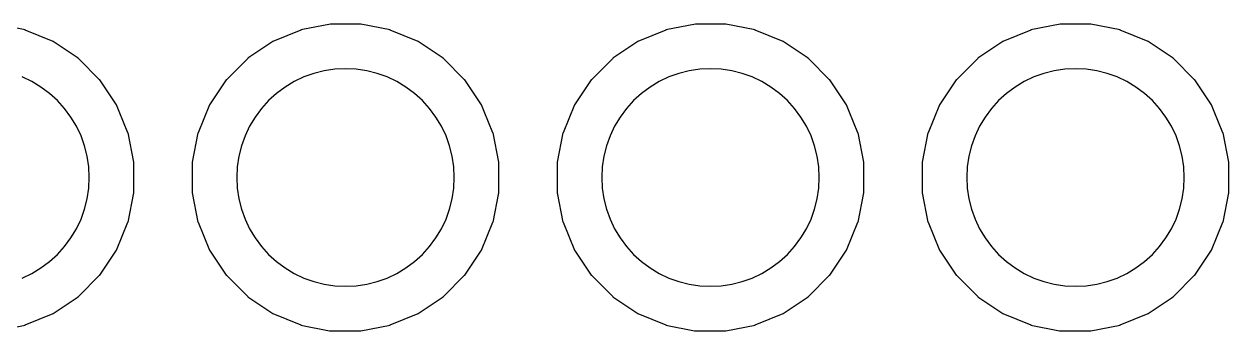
# Model space of a CAD drawing. Header units: metres. Extents: x 92.3 to 181.5, y -134.8 to -50.6.
# Drawn here: x 155.3 to 163.69, y -69.71 to -67.57 of the extents above; entities that cross this region are included whole.
import ezdxf

# ---------------------------------------------------------------- set-up
doc = ezdxf.new("R2010")
doc.units = ezdxf.units.M

msp = doc.modelspace()

# ---------------------------------------------------------------- linework, layer by layer
for points in [[(155.1057, -69.7074), (155.3109, -69.6666), (155.311, -69.6665), (155.3111, -69.6665), (155.3113, -69.6665), (155.3114, -69.6665), (155.3114, -69.6665), (155.3115, -69.6664), (155.3116, -69.6664), (155.3117, -69.6663), (155.3118, -69.6663), (155.5052, -69.5862), (155.5053, -69.5861), (155.5054, -69.5861), (155.5055, -69.586), (155.5056, -69.586), (155.5056, -69.586), (155.5057, -69.5859), (155.5059, -69.5859), (155.506, -69.5858), (155.5061, -69.5857), (155.6801, -69.4695), (155.6802, -69.4694), (155.6803, -69.4693), (155.6804, -69.4692), (155.6805, -69.4692), (155.6805, -69.4692), (155.6806, -69.4691), (155.6807, -69.469), (155.6808, -69.4689), (155.6808, -69.4688), (155.8288, -69.3208), (155.8289, -69.3208), (155.829, -69.3207), (155.8291, -69.3206), (155.8292, -69.3205), (155.8292, -69.3205), (155.8292, -69.3204), (155.8293, -69.3203), (155.8294, -69.3202), (155.8295, -69.3201), (155.9457, -69.1461), (155.9458, -69.146), (155.9459, -69.1459), (155.9459, -69.1457), (155.946, -69.1456), (155.946, -69.1456), (155.946, -69.1455), (155.9461, -69.1454), (155.9461, -69.1453), (155.9462, -69.1452), (156.0263, -68.9518), (156.0263, -68.9517), (156.0264, -68.9516), (156.0264, -68.9515), (156.0265, -68.9514), (156.0265, -68.9514), (156.0265, -68.9513), (156.0265, -68.9511), (156.0265, -68.951), (156.0266, -68.9509), (156.0674, -68.7456), (156.0674, -68.7455), (156.0674, -68.7454), (156.0675, -68.7453), (156.0675, -68.7451), (156.0675, -68.7451), (156.0675, -68.745), (156.0675, -68.7449), (156.0675, -68.7448), (156.0675, -68.7446), (156.0675, -68.5354), (156.0675, -68.5352), (156.0675, -68.5351), (156.0675, -68.535), (156.0675, -68.5349), (156.0675, -68.5349), (156.0675, -68.5347), (156.0674, -68.5346), (156.0674, -68.5345), (156.0674, -68.5344), (156.0674, -68.5344), (156.0266, -68.3291), (156.0265, -68.329), (156.0265, -68.3289), (156.0265, -68.3287), (156.0265, -68.3286), (156.0265, -68.3286), (156.0264, -68.3285), (156.0264, -68.3284), (156.0263, -68.3283), (156.0263, -68.3282), (155.9652, -68.1806), (155.9462, -68.1348), (155.9461, -68.1347), (155.9461, -68.1346), (155.946, -68.1345), (155.946, -68.1344), (155.946, -68.1344), (155.9459, -68.1343), (155.9459, -68.1341), (155.9458, -68.134), (155.9457, -68.1339), (155.8295, -67.9599), (155.8294, -67.9598), (155.8293, -67.9597), (155.8292, -67.9596), (155.8292, -67.9595), (155.8292, -67.9595), (155.8291, -67.9594), (155.829, -67.9593), (155.8289, -67.9592), (155.8288, -67.9592), (155.6808, -67.8112), (155.6808, -67.8111), (155.6807, -67.811), (155.6806, -67.8109), (155.6805, -67.8108), (155.6805, -67.8108), (155.6804, -67.8108), (155.6803, -67.8107), (155.6802, -67.8106), (155.6801, -67.8105), (155.5061, -67.6943), (155.506, -67.6942), (155.5059, -67.6941), (155.5057, -67.6941), (155.5056, -67.694), (155.5056, -67.694), (155.5055, -67.694), (155.5054, -67.6939), (155.5053, -67.6939), (155.5052, -67.6938), (155.3118, -67.6137), (155.3117, -67.6137), (155.3117, -67.6136), (155.3116, -67.6136), (155.3115, -67.6136), (155.3115, -67.6136), (155.3114, -67.6136), (155.3113, -67.6135), (155.3112, -67.6135), (155.3111, -67.6135), (155.3111, -67.6135), (155.3111, -67.6135), (155.311, -67.6135), (155.3109, -67.6134), (155.3109, -67.6134), (155.1056, -67.5726)], [(156.4726, -68.5345), (156.4726, -68.5345), (156.4726, -68.5346), (156.4725, -68.5347), (156.4725, -68.5349), (156.4725, -68.5349), (156.4725, -68.535), (156.4725, -68.5351), (156.4725, -68.5352), (156.4725, -68.5353), (156.4725, -68.7447), (156.4725, -68.7448), (156.4725, -68.7449), (156.4725, -68.745), (156.4725, -68.7451), (156.4725, -68.7451), (156.4725, -68.7453), (156.4726, -68.7454), (156.4726, -68.7455), (156.4726, -68.7456), (156.5134, -68.9509), (156.5134, -68.9509), (156.5135, -68.951), (156.5135, -68.9511), (156.5135, -68.9511), (156.5135, -68.9511), (156.5135, -68.9512), (156.5135, -68.9513), (156.5136, -68.9514), (156.5136, -68.9515), (156.5136, -68.9515), (156.5136, -68.9516), (156.5136, -68.9517), (156.5137, -68.9517), (156.5137, -68.9518), (156.5938, -69.1452), (156.5939, -69.1453), (156.5939, -69.1454), (156.594, -69.1455), (156.594, -69.1456), (156.594, -69.1456), (156.5941, -69.1457), (156.5941, -69.1459), (156.5942, -69.146), (156.5943, -69.1461), (156.7105, -69.3201), (156.7106, -69.3202), (156.7107, -69.3203), (156.7108, -69.3204), (156.7108, -69.3205), (156.7108, -69.3205), (156.7109, -69.3206), (156.711, -69.3207), (156.7111, -69.3208), (156.7112, -69.3208), (156.8592, -69.4688), (156.8592, -69.4689), (156.8593, -69.469), (156.8594, -69.4691), (156.8595, -69.4692), (156.8595, -69.4692), (156.8596, -69.4692), (156.8597, -69.4693), (156.8598, -69.4694), (156.8599, -69.4695), (157.0339, -69.5857), (157.034, -69.5858), (157.0341, -69.5859), (157.0343, -69.5859), (157.0344, -69.586), (157.0344, -69.586), (157.0345, -69.586), (157.0346, -69.5861), (157.0347, -69.5861), (157.0348, -69.5862), (157.1315, -69.6262), (157.2282, -69.6663), (157.2283, -69.6663), (157.2284, -69.6664), (157.2285, -69.6664), (157.2286, -69.6665), (157.2286, -69.6665), (157.2287, -69.6665), (157.2289, -69.6665), (157.229, -69.6665), (157.2291, -69.6666), (157.4294, -69.7064), (157.4344, -69.7074), (157.4344, -69.7074), (157.4346, -69.7074), (157.4347, -69.7075), (157.4347, -69.7075), (157.4349, -69.7075), (157.435, -69.7075), (157.4352, -69.7075), (157.4352, -69.7075), (157.4354, -69.7075), (157.6446, -69.7075), (157.6448, -69.7075), (157.6449, -69.7075), (157.645, -69.7075), (157.6451, -69.7075), (157.6451, -69.7075), (157.6453, -69.7075), (157.6454, -69.7074), (157.6455, -69.7074), (157.6456, -69.7074), (157.6456, -69.7074), (157.6457, -69.7074), (157.8509, -69.6666), (157.851, -69.6665), (157.8511, -69.6665), (157.8513, -69.6665), (157.8514, -69.6665), (157.8514, -69.6665), (157.8515, -69.6664), (157.8516, -69.6664), (157.8517, -69.6663), (157.8518, -69.6663), (158.0452, -69.5862), (158.0453, -69.5861), (158.0454, -69.5861), (158.0455, -69.586), (158.0456, -69.586), (158.0456, -69.586), (158.0457, -69.5859), (158.0459, -69.5859), (158.046, -69.5858), (158.0461, -69.5857), (158.2201, -69.4695), (158.2202, -69.4694), (158.2203, -69.4693), (158.2204, -69.4692), (158.2205, -69.4692), (158.2205, -69.4692), (158.2206, -69.4691), (158.2207, -69.469), (158.2208, -69.4689), (158.2208, -69.4688), (158.3688, -69.3208), (158.3689, -69.3208), (158.369, -69.3207), (158.3691, -69.3206), (158.3692, -69.3205), (158.3692, -69.3205), (158.3692, -69.3204), (158.3693, -69.3203), (158.3694, -69.3202), (158.3695, -69.3201), (158.4857, -69.1461), (158.4858, -69.146), (158.4859, -69.1459), (158.4859, -69.1457), (158.486, -69.1456), (158.486, -69.1456), (158.486, -69.1455), (158.4861, -69.1454), (158.4861, -69.1453), (158.4862, -69.1452), (158.5663, -68.9518), (158.5663, -68.9517), (158.5664, -68.9516), (158.5664, -68.9515), (158.5665, -68.9514), (158.5665, -68.9514), (158.5665, -68.9513), (158.5665, -68.9511), (158.5665, -68.951), (158.5666, -68.9509), (158.6074, -68.7456), (158.6074, -68.7455), (158.6074, -68.7454), (158.6075, -68.7453), (158.6075, -68.7451), (158.6075, -68.7451), (158.6075, -68.745), (158.6075, -68.7449), (158.6075, -68.7448), (158.6075, -68.7446), (158.6075, -68.5354), (158.6075, -68.5352), (158.6075, -68.5351), (158.6075, -68.535), (158.6075, -68.5349), (158.6075, -68.5349), (158.6075, -68.5347), (158.6074, -68.5346), (158.6074, -68.5345), (158.6074, -68.5344), (158.6074, -68.5344), (158.5666, -68.3291), (158.5665, -68.329), (158.5665, -68.3289), (158.5665, -68.3287), (158.5665, -68.3286), (158.5665, -68.3286), (158.5664, -68.3285), (158.5664, -68.3284), (158.5663, -68.3283), (158.5663, -68.3282), (158.5052, -68.1806), (158.4862, -68.1348), (158.4861, -68.1347), (158.4861, -68.1346), (158.486, -68.1345), (158.486, -68.1344), (158.486, -68.1344), (158.4859, -68.1343), (158.4859, -68.1341), (158.4858, -68.134), (158.4857, -68.1339), (158.3695, -67.9599), (158.3694, -67.9598), (158.3693, -67.9597), (158.3692, -67.9596), (158.3692, -67.9595), (158.3692, -67.9595), (158.3691, -67.9594), (158.369, -67.9593), (158.3689, -67.9592), (158.3688, -67.9592), (158.2208, -67.8112), (158.2208, -67.8111), (158.2207, -67.811), (158.2206, -67.8109), (158.2205, -67.8108), (158.2205, -67.8108), (158.2204, -67.8108), (158.2203, -67.8107), (158.2202, -67.8106), (158.2201, -67.8105), (158.0461, -67.6943), (158.046, -67.6942), (158.0459, -67.6941), (158.0457, -67.6941), (158.0456, -67.694), (158.0456, -67.694), (158.0455, -67.694), (158.0454, -67.6939), (158.0453, -67.6939), (158.0452, -67.6938), (157.8518, -67.6137), (157.8517, -67.6137), (157.8517, -67.6136), (157.8516, -67.6136), (157.8515, -67.6136), (157.8515, -67.6136), (157.8514, -67.6136), (157.8513, -67.6135), (157.8512, -67.6135), (157.8511, -67.6135), (157.8511, -67.6135), (157.8511, -67.6135), (157.851, -67.6135), (157.8509, -67.6134), (157.8509, -67.6134), (157.6456, -67.5726), (157.6455, -67.5726), (157.6454, -67.5726), (157.6453, -67.5725), (157.6451, -67.5725), (157.6451, -67.5725), (157.645, -67.5725), (157.6449, -67.5725), (157.6448, -67.5725), (157.6447, -67.5725), (157.4353, -67.5725), (157.4352, -67.5725), (157.4351, -67.5725), (157.435, -67.5725), (157.4349, -67.5725), (157.4349, -67.5725), (157.4347, -67.5725), (157.4346, -67.5726), (157.4345, -67.5726), (157.4344, -67.5726), (157.2291, -67.6134), (157.2291, -67.6134), (157.229, -67.6135), (157.2289, -67.6135), (157.2289, -67.6135), (157.2289, -67.6135), (157.2288, -67.6135), (157.2287, -67.6135), (157.2286, -67.6136), (157.2285, -67.6136), (157.2285, -67.6136), (157.2284, -67.6136), (157.2283, -67.6136), (157.2283, -67.6137), (157.2282, -67.6137), (157.0348, -67.6938), (157.0347, -67.6939), (157.0346, -67.6939), (157.0345, -67.694), (157.0344, -67.694), (157.0344, -67.694), (157.0343, -67.6941), (157.0341, -67.6941), (157.034, -67.6942), (157.0339, -67.6943), (156.8599, -67.8105), (156.8598, -67.8106), (156.8597, -67.8107), (156.8596, -67.8108), (156.8595, -67.8108), (156.8595, -67.8108), (156.8594, -67.8109), (156.8593, -67.811), (156.8592, -67.8111), (156.8592, -67.8112), (156.7112, -67.9592), (156.7111, -67.9592), (156.711, -67.9593), (156.7109, -67.9594), (156.7108, -67.9595), (156.7108, -67.9595), (156.7108, -67.9596), (156.7107, -67.9597), (156.7106, -67.9598), (156.7105, -67.9599), (156.5943, -68.1339), (156.5942, -68.134), (156.5941, -68.1341), (156.5941, -68.1343), (156.594, -68.1344), (156.594, -68.1344), (156.594, -68.1345), (156.5939, -68.1346), (156.5939, -68.1347), (156.5938, -68.1348), (156.5137, -68.3282), (156.5137, -68.3283), (156.5136, -68.3283), (156.5136, -68.3284), (156.5136, -68.3285), (156.5136, -68.3285), (156.5136, -68.3286), (156.5135, -68.3287), (156.5135, -68.3288), (156.5135, -68.3289), (156.5135, -68.3289), (156.5135, -68.3289), (156.5135, -68.329), (156.5134, -68.3291), (156.5134, -68.3291), (156.4726, -68.5344), (156.4726, -68.5345)], [(159.0126, -68.5345), (159.0126, -68.5345), (159.0126, -68.5346), (159.0125, -68.5347), (159.0125, -68.5349), (159.0125, -68.5349), (159.0125, -68.535), (159.0125, -68.5351), (159.0125, -68.5352), (159.0125, -68.5353), (159.0125, -68.7447), (159.0125, -68.7448), (159.0125, -68.7449), (159.0125, -68.745), (159.0125, -68.7451), (159.0125, -68.7451), (159.0125, -68.7453), (159.0126, -68.7454), (159.0126, -68.7455), (159.0126, -68.7456), (159.0534, -68.9509), (159.0534, -68.9509), (159.0535, -68.951), (159.0535, -68.9511), (159.0535, -68.9511), (159.0535, -68.9511), (159.0535, -68.9512), (159.0535, -68.9513), (159.0536, -68.9514), (159.0536, -68.9515), (159.0536, -68.9515), (159.0536, -68.9516), (159.0536, -68.9517), (159.0537, -68.9517), (159.0537, -68.9518), (159.1338, -69.1452), (159.1339, -69.1453), (159.1339, -69.1454), (159.134, -69.1455), (159.134, -69.1456), (159.134, -69.1456), (159.1341, -69.1457), (159.1341, -69.1459), (159.1342, -69.146), (159.1343, -69.1461), (159.2505, -69.3201), (159.2506, -69.3202), (159.2507, -69.3203), (159.2508, -69.3204), (159.2508, -69.3205), (159.2508, -69.3205), (159.2509, -69.3206), (159.251, -69.3207), (159.2511, -69.3208), (159.2512, -69.3208), (159.3992, -69.4688), (159.3992, -69.4689), (159.3993, -69.469), (159.3994, -69.4691), (159.3995, -69.4692), (159.3995, -69.4692), (159.3996, -69.4692), (159.3997, -69.4693), (159.3998, -69.4694), (159.3999, -69.4695), (159.5739, -69.5857), (159.574, -69.5858), (159.5741, -69.5859), (159.5743, -69.5859), (159.5744, -69.586), (159.5744, -69.586), (159.5745, -69.586), (159.5746, -69.5861), (159.5747, -69.5861), (159.5748, -69.5862), (159.6715, -69.6262), (159.7682, -69.6663), (159.7683, -69.6663), (159.7684, -69.6664), (159.7685, -69.6664), (159.7686, -69.6665), (159.7686, -69.6665), (159.7687, -69.6665), (159.7689, -69.6665), (159.769, -69.6665), (159.7691, -69.6666), (159.9694, -69.7064), (159.9744, -69.7074), (159.9744, -69.7074), (159.9746, -69.7074), (159.9747, -69.7075), (159.9747, -69.7075), (159.9749, -69.7075), (159.975, -69.7075), (159.9752, -69.7075), (159.9752, -69.7075), (159.9754, -69.7075), (160.1846, -69.7075), (160.1848, -69.7075), (160.1849, -69.7075), (160.185, -69.7075), (160.1851, -69.7075), (160.1851, -69.7075), (160.1853, -69.7075), (160.1854, -69.7074), (160.1855, -69.7074), (160.1856, -69.7074), (160.1856, -69.7074), (160.1857, -69.7074), (160.3909, -69.6666), (160.391, -69.6665), (160.3911, -69.6665), (160.3913, -69.6665), (160.3914, -69.6665), (160.3914, -69.6665), (160.3915, -69.6664), (160.3916, -69.6664), (160.3917, -69.6663), (160.3918, -69.6663), (160.5852, -69.5862), (160.5853, -69.5861), (160.5854, -69.5861), (160.5855, -69.586), (160.5856, -69.586), (160.5856, -69.586), (160.5857, -69.5859), (160.5859, -69.5859), (160.586, -69.5858), (160.5861, -69.5857), (160.7601, -69.4695), (160.7602, -69.4694), (160.7603, -69.4693), (160.7604, -69.4692), (160.7605, -69.4692), (160.7605, -69.4692), (160.7606, -69.4691), (160.7607, -69.469), (160.7608, -69.4689), (160.7608, -69.4688), (160.9088, -69.3208), (160.9089, -69.3208), (160.909, -69.3207), (160.9091, -69.3206), (160.9092, -69.3205), (160.9092, -69.3205), (160.9092, -69.3204), (160.9093, -69.3203), (160.9094, -69.3202), (160.9095, -69.3201), (161.0257, -69.1461), (161.0258, -69.146), (161.0259, -69.1459), (161.0259, -69.1457), (161.026, -69.1456), (161.026, -69.1456), (161.026, -69.1455), (161.0261, -69.1454), (161.0261, -69.1453), (161.0262, -69.1452), (161.1063, -68.9518), (161.1063, -68.9517), (161.1064, -68.9516), (161.1064, -68.9515), (161.1065, -68.9514), (161.1065, -68.9514), (161.1065, -68.9513), (161.1065, -68.9511), (161.1065, -68.951), (161.1066, -68.9509), (161.1474, -68.7456), (161.1474, -68.7455), (161.1474, -68.7454), (161.1475, -68.7453), (161.1475, -68.7451), (161.1475, -68.7451), (161.1475, -68.745), (161.1475, -68.7449), (161.1475, -68.7448), (161.1475, -68.7446), (161.1475, -68.5354), (161.1475, -68.5352), (161.1475, -68.5351), (161.1475, -68.535), (161.1475, -68.5349), (161.1475, -68.5349), (161.1475, -68.5347), (161.1474, -68.5346), (161.1474, -68.5345), (161.1474, -68.5344), (161.1474, -68.5344), (161.1066, -68.3291), (161.1065, -68.329), (161.1065, -68.3289), (161.1065, -68.3287), (161.1065, -68.3286), (161.1065, -68.3286), (161.1064, -68.3285), (161.1064, -68.3284), (161.1063, -68.3283), (161.1063, -68.3282), (161.0452, -68.1806), (161.0262, -68.1348), (161.0261, -68.1347), (161.0261, -68.1346), (161.026, -68.1345), (161.026, -68.1344), (161.026, -68.1344), (161.0259, -68.1343), (161.0259, -68.1341), (161.0258, -68.134), (161.0257, -68.1339), (160.9095, -67.9599), (160.9094, -67.9598), (160.9093, -67.9597), (160.9092, -67.9596), (160.9092, -67.9595), (160.9092, -67.9595), (160.9091, -67.9594), (160.909, -67.9593), (160.9089, -67.9592), (160.9088, -67.9592), (160.7608, -67.8112), (160.7608, -67.8111), (160.7607, -67.811), (160.7606, -67.8109), (160.7605, -67.8108), (160.7605, -67.8108), (160.7604, -67.8108), (160.7603, -67.8107), (160.7602, -67.8106), (160.7601, -67.8105), (160.5861, -67.6943), (160.586, -67.6942), (160.5859, -67.6941), (160.5857, -67.6941), (160.5856, -67.694), (160.5856, -67.694), (160.5855, -67.694), (160.5854, -67.6939), (160.5853, -67.6939), (160.5852, -67.6938), (160.3918, -67.6137), (160.3917, -67.6137), (160.3917, -67.6136), (160.3916, -67.6136), (160.3915, -67.6136), (160.3915, -67.6136), (160.3914, -67.6136), (160.3913, -67.6135), (160.3912, -67.6135), (160.3911, -67.6135), (160.3911, -67.6135), (160.3911, -67.6135), (160.391, -67.6135), (160.3909, -67.6134), (160.3909, -67.6134), (160.1856, -67.5726), (160.1855, -67.5726), (160.1854, -67.5726), (160.1853, -67.5725), (160.1851, -67.5725), (160.1851, -67.5725), (160.185, -67.5725), (160.1849, -67.5725), (160.1848, -67.5725), (160.1847, -67.5725), (159.9753, -67.5725), (159.9752, -67.5725), (159.9751, -67.5725), (159.975, -67.5725), (159.9749, -67.5725), (159.9749, -67.5725), (159.9747, -67.5725), (159.9746, -67.5726), (159.9745, -67.5726), (159.9744, -67.5726), (159.7691, -67.6134), (159.7691, -67.6134), (159.769, -67.6135), (159.7689, -67.6135), (159.7689, -67.6135), (159.7689, -67.6135), (159.7688, -67.6135), (159.7687, -67.6135), (159.7686, -67.6136), (159.7685, -67.6136), (159.7685, -67.6136), (159.7684, -67.6136), (159.7683, -67.6136), (159.7683, -67.6137), (159.7682, -67.6137), (159.5748, -67.6938), (159.5747, -67.6939), (159.5746, -67.6939), (159.5745, -67.694), (159.5744, -67.694), (159.5744, -67.694), (159.5743, -67.6941), (159.5741, -67.6941), (159.574, -67.6942), (159.5739, -67.6943), (159.3999, -67.8105), (159.3998, -67.8106), (159.3997, -67.8107), (159.3996, -67.8108), (159.3995, -67.8108), (159.3995, -67.8108), (159.3994, -67.8109), (159.3993, -67.811), (159.3992, -67.8111), (159.3992, -67.8112), (159.2512, -67.9592), (159.2511, -67.9592), (159.251, -67.9593), (159.2509, -67.9594), (159.2508, -67.9595), (159.2508, -67.9595), (159.2508, -67.9596), (159.2507, -67.9597), (159.2506, -67.9598), (159.2505, -67.9599), (159.1343, -68.1339), (159.1342, -68.134), (159.1341, -68.1341), (159.1341, -68.1343), (159.134, -68.1344), (159.134, -68.1344), (159.134, -68.1345), (159.1339, -68.1346), (159.1339, -68.1347), (159.1338, -68.1348), (159.0537, -68.3282), (159.0537, -68.3283), (159.0536, -68.3283), (159.0536, -68.3284), (159.0536, -68.3285), (159.0536, -68.3285), (159.0536, -68.3286), (159.0535, -68.3287), (159.0535, -68.3288), (159.0535, -68.3289), (159.0535, -68.3289), (159.0535, -68.3289), (159.0535, -68.329), (159.0534, -68.3291), (159.0534, -68.3291), (159.0126, -68.5344), (159.0126, -68.5345)], [(161.5526, -68.5345), (161.5526, -68.5345), (161.5526, -68.5346), (161.5525, -68.5347), (161.5525, -68.5349), (161.5525, -68.5349), (161.5525, -68.535), (161.5525, -68.5351), (161.5525, -68.5352), (161.5525, -68.5353), (161.5525, -68.7447), (161.5525, -68.7448), (161.5525, -68.7449), (161.5525, -68.745), (161.5525, -68.7451), (161.5525, -68.7451), (161.5525, -68.7453), (161.5526, -68.7454), (161.5526, -68.7455), (161.5526, -68.7456), (161.5934, -68.9509), (161.5934, -68.9509), (161.5935, -68.951), (161.5935, -68.9511), (161.5935, -68.9511), (161.5935, -68.9511), (161.5935, -68.9512), (161.5935, -68.9513), (161.5936, -68.9514), (161.5936, -68.9515), (161.5936, -68.9515), (161.5936, -68.9516), (161.5936, -68.9517), (161.5937, -68.9517), (161.5937, -68.9518), (161.6738, -69.1452), (161.6739, -69.1453), (161.6739, -69.1454), (161.674, -69.1455), (161.674, -69.1456), (161.674, -69.1456), (161.6741, -69.1457), (161.6741, -69.1459), (161.6742, -69.146), (161.6743, -69.1461), (161.7905, -69.3201), (161.7906, -69.3202), (161.7907, -69.3203), (161.7908, -69.3204), (161.7908, -69.3205), (161.7908, -69.3205), (161.7909, -69.3206), (161.791, -69.3207), (161.7911, -69.3208), (161.7912, -69.3208), (161.9392, -69.4688), (161.9392, -69.4689), (161.9393, -69.469), (161.9394, -69.4691), (161.9395, -69.4692), (161.9395, -69.4692), (161.9396, -69.4692), (161.9397, -69.4693), (161.9398, -69.4694), (161.9399, -69.4695), (162.1139, -69.5857), (162.114, -69.5858), (162.1141, -69.5859), (162.1143, -69.5859), (162.1144, -69.586), (162.1144, -69.586), (162.1145, -69.586), (162.1146, -69.5861), (162.1147, -69.5861), (162.1148, -69.5862), (162.2115, -69.6262), (162.3082, -69.6663), (162.3083, -69.6663), (162.3084, -69.6664), (162.3085, -69.6664), (162.3086, -69.6665), (162.3086, -69.6665), (162.3087, -69.6665), (162.3089, -69.6665), (162.309, -69.6665), (162.3091, -69.6666), (162.5094, -69.7064), (162.5144, -69.7074), (162.5144, -69.7074), (162.5146, -69.7074), (162.5147, -69.7075), (162.5147, -69.7075), (162.5149, -69.7075), (162.515, -69.7075), (162.5152, -69.7075), (162.5152, -69.7075), (162.5154, -69.7075), (162.7246, -69.7075), (162.7248, -69.7075), (162.7249, -69.7075), (162.725, -69.7075), (162.7251, -69.7075), (162.7251, -69.7075), (162.7253, -69.7075), (162.7254, -69.7074), (162.7255, -69.7074), (162.7256, -69.7074), (162.7256, -69.7074), (162.7257, -69.7074), (162.9309, -69.6666), (162.931, -69.6665), (162.9311, -69.6665), (162.9313, -69.6665), (162.9314, -69.6665), (162.9314, -69.6665), (162.9315, -69.6664), (162.9316, -69.6664), (162.9317, -69.6663), (162.9318, -69.6663), (163.1252, -69.5862), (163.1253, -69.5861), (163.1254, -69.5861), (163.1255, -69.586), (163.1256, -69.586), (163.1256, -69.586), (163.1257, -69.5859), (163.1259, -69.5859), (163.126, -69.5858), (163.1261, -69.5857), (163.3001, -69.4695), (163.3002, -69.4694), (163.3003, -69.4693), (163.3004, -69.4692), (163.3005, -69.4692), (163.3005, -69.4692), (163.3006, -69.4691), (163.3007, -69.469), (163.3008, -69.4689), (163.3008, -69.4688), (163.4488, -69.3208), (163.4489, -69.3208), (163.449, -69.3207), (163.4491, -69.3206), (163.4492, -69.3205), (163.4492, -69.3205), (163.4492, -69.3204), (163.4493, -69.3203), (163.4494, -69.3202), (163.4495, -69.3201), (163.5657, -69.1461), (163.5658, -69.146), (163.5659, -69.1459), (163.5659, -69.1457), (163.566, -69.1456), (163.566, -69.1456), (163.566, -69.1455), (163.5661, -69.1454), (163.5661, -69.1453), (163.5662, -69.1452), (163.6463, -68.9518), (163.6463, -68.9517), (163.6464, -68.9516), (163.6464, -68.9515), (163.6465, -68.9514), (163.6465, -68.9514), (163.6465, -68.9513), (163.6465, -68.9511), (163.6465, -68.951), (163.6466, -68.9509), (163.6874, -68.7456), (163.6874, -68.7455), (163.6874, -68.7454), (163.6875, -68.7453), (163.6875, -68.7451), (163.6875, -68.7451), (163.6875, -68.745), (163.6875, -68.7449), (163.6875, -68.7448), (163.6875, -68.7446), (163.6875, -68.5354), (163.6875, -68.5352), (163.6875, -68.5351), (163.6875, -68.535), (163.6875, -68.5349), (163.6875, -68.5349), (163.6875, -68.5347), (163.6874, -68.5346), (163.6874, -68.5345), (163.6874, -68.5344), (163.6874, -68.5344), (163.6466, -68.3291), (163.6465, -68.329), (163.6465, -68.3289), (163.6465, -68.3287), (163.6465, -68.3286), (163.6465, -68.3286), (163.6464, -68.3285), (163.6464, -68.3284), (163.6463, -68.3283), (163.6463, -68.3282), (163.5852, -68.1806), (163.5662, -68.1348), (163.5661, -68.1347), (163.5661, -68.1346), (163.566, -68.1345), (163.566, -68.1344), (163.566, -68.1344), (163.5659, -68.1343), (163.5659, -68.1341), (163.5658, -68.134), (163.5657, -68.1339), (163.4495, -67.9599), (163.4494, -67.9598), (163.4493, -67.9597), (163.4492, -67.9596), (163.4492, -67.9595), (163.4492, -67.9595), (163.4491, -67.9594), (163.449, -67.9593), (163.4489, -67.9592), (163.4488, -67.9592), (163.3008, -67.8112), (163.3008, -67.8111), (163.3007, -67.811), (163.3006, -67.8109), (163.3005, -67.8108), (163.3005, -67.8108), (163.3004, -67.8108), (163.3003, -67.8107), (163.3002, -67.8106), (163.3001, -67.8105), (163.1261, -67.6943), (163.126, -67.6942), (163.1259, -67.6941), (163.1257, -67.6941), (163.1256, -67.694), (163.1256, -67.694), (163.1255, -67.694), (163.1254, -67.6939), (163.1253, -67.6939), (163.1252, -67.6938), (162.9318, -67.6137), (162.9317, -67.6137), (162.9317, -67.6136), (162.9316, -67.6136), (162.9315, -67.6136), (162.9315, -67.6136), (162.9314, -67.6136), (162.9313, -67.6135), (162.9312, -67.6135), (162.9311, -67.6135), (162.9311, -67.6135), (162.9311, -67.6135), (162.931, -67.6135), (162.9309, -67.6134), (162.9309, -67.6134), (162.7256, -67.5726), (162.7255, -67.5726), (162.7254, -67.5726), (162.7253, -67.5725), (162.7251, -67.5725), (162.7251, -67.5725), (162.725, -67.5725), (162.7249, -67.5725), (162.7248, -67.5725), (162.7247, -67.5725), (162.5153, -67.5725), (162.5152, -67.5725), (162.5151, -67.5725), (162.515, -67.5725), (162.5149, -67.5725), (162.5149, -67.5725), (162.5147, -67.5725), (162.5146, -67.5726), (162.5145, -67.5726), (162.5144, -67.5726), (162.3091, -67.6134), (162.3091, -67.6134), (162.309, -67.6135), (162.3089, -67.6135), (162.3089, -67.6135), (162.3089, -67.6135), (162.3088, -67.6135), (162.3087, -67.6135), (162.3086, -67.6136), (162.3085, -67.6136), (162.3085, -67.6136), (162.3084, -67.6136), (162.3083, -67.6136), (162.3083, -67.6137), (162.3082, -67.6137), (162.1148, -67.6938), (162.1147, -67.6939), (162.1146, -67.6939), (162.1145, -67.694), (162.1144, -67.694), (162.1144, -67.694), (162.1143, -67.6941), (162.1141, -67.6941), (162.114, -67.6942), (162.1139, -67.6943), (161.9399, -67.8105), (161.9398, -67.8106), (161.9397, -67.8107), (161.9396, -67.8108), (161.9395, -67.8108), (161.9395, -67.8108), (161.9394, -67.8109), (161.9393, -67.811), (161.9392, -67.8111), (161.9392, -67.8112), (161.7912, -67.9592), (161.7911, -67.9592), (161.791, -67.9593), (161.7909, -67.9594), (161.7908, -67.9595), (161.7908, -67.9595), (161.7908, -67.9596), (161.7907, -67.9597), (161.7906, -67.9598), (161.7905, -67.9599), (161.6743, -68.1339), (161.6742, -68.134), (161.6741, -68.1341), (161.6741, -68.1343), (161.674, -68.1344), (161.674, -68.1344), (161.674, -68.1345), (161.6739, -68.1346), (161.6739, -68.1347), (161.6738, -68.1348), (161.5937, -68.3282), (161.5937, -68.3283), (161.5936, -68.3283), (161.5936, -68.3284), (161.5936, -68.3285), (161.5936, -68.3285), (161.5936, -68.3286), (161.5935, -68.3287), (161.5935, -68.3288), (161.5935, -68.3289), (161.5935, -68.3289), (161.5935, -68.3289), (161.5935, -68.329), (161.5934, -68.3291), (161.5934, -68.3291), (161.5526, -68.5344), (161.5526, -68.5345)], [(157.2503, -69.3394), (157.3203, -69.3644), (157.3923, -69.3824), (157.4658, -69.3933), (157.54, -69.397), (157.6142, -69.3933), (157.6877, -69.3824), (157.7597, -69.3644), (157.8297, -69.3394), (157.8968, -69.3076), (157.9606, -69.2694), (158.0202, -69.2252), (158.0753, -69.1753), (158.1252, -69.1202), (158.1694, -69.0606), (158.2076, -68.9968), (158.2394, -68.9297), (158.2644, -68.8597), (158.2824, -68.7877), (158.2933, -68.7142), (158.297, -68.64), (158.2933, -68.5658), (158.2824, -68.4923), (158.2644, -68.4203), (158.2394, -68.3503), (158.2076, -68.2832), (158.1694, -68.2194), (158.1252, -68.1598), (158.0753, -68.1047), (158.0202, -68.0548), (157.9606, -68.0106), (157.8968, -67.9724), (157.8297, -67.9406), (157.7597, -67.9156), (157.6877, -67.8976), (157.6142, -67.8867), (157.54, -67.883), (157.4658, -67.8867), (157.3923, -67.8976), (157.3203, -67.9156), (157.2503, -67.9406), (157.1832, -67.9724), (157.1194, -68.0106), (157.0598, -68.0548), (157.0047, -68.1047), (156.9548, -68.1598), (156.9106, -68.2194), (156.8724, -68.2832), (156.8406, -68.3503), (156.8156, -68.4203), (156.7976, -68.4923), (156.7867, -68.5658), (156.783, -68.64), (156.7867, -68.7142), (156.7976, -68.7877), (156.8156, -68.8597), (156.8406, -68.9297), (156.8724, -68.9968), (156.9106, -69.0606), (156.9548, -69.1202), (157.0047, -69.1753), (157.0598, -69.2252), (157.1194, -69.2694), (157.1832, -69.3076), (157.2503, -69.3394)], [(159.7903, -69.3394), (159.8603, -69.3644), (159.9323, -69.3824), (160.0058, -69.3933), (160.08, -69.397), (160.1542, -69.3933), (160.2277, -69.3824), (160.2997, -69.3644), (160.3697, -69.3394), (160.4368, -69.3076), (160.5006, -69.2694), (160.5602, -69.2252), (160.6153, -69.1753), (160.6652, -69.1202), (160.7094, -69.0606), (160.7476, -68.9968), (160.7794, -68.9297), (160.8044, -68.8597), (160.8224, -68.7877), (160.8333, -68.7142), (160.837, -68.64), (160.8333, -68.5658), (160.8224, -68.4923), (160.8044, -68.4203), (160.7794, -68.3503), (160.7476, -68.2832), (160.7094, -68.2194), (160.6652, -68.1598), (160.6153, -68.1047), (160.5602, -68.0548), (160.5006, -68.0106), (160.4368, -67.9724), (160.3697, -67.9406), (160.2997, -67.9156), (160.2277, -67.8976), (160.1542, -67.8867), (160.08, -67.883), (160.0058, -67.8867), (159.9323, -67.8976), (159.8603, -67.9156), (159.7903, -67.9406), (159.7232, -67.9724), (159.6594, -68.0106), (159.5998, -68.0548), (159.5447, -68.1047), (159.4948, -68.1598), (159.4506, -68.2194), (159.4124, -68.2832), (159.3806, -68.3503), (159.3556, -68.4203), (159.3376, -68.4923), (159.3267, -68.5658), (159.323, -68.64), (159.3267, -68.7142), (159.3376, -68.7877), (159.3556, -68.8597), (159.3806, -68.9297), (159.4124, -68.9968), (159.4506, -69.0606), (159.4948, -69.1202), (159.5447, -69.1753), (159.5998, -69.2252), (159.6594, -69.2694), (159.7232, -69.3076), (159.7903, -69.3394)], [(162.3303, -69.3394), (162.4003, -69.3644), (162.4723, -69.3824), (162.5458, -69.3933), (162.62, -69.397), (162.6942, -69.3933), (162.7677, -69.3824), (162.8397, -69.3644), (162.9097, -69.3394), (162.9768, -69.3076), (163.0406, -69.2694), (163.1002, -69.2252), (163.1553, -69.1753), (163.2052, -69.1202), (163.2494, -69.0606), (163.2876, -68.9968), (163.3194, -68.9297), (163.3444, -68.8597), (163.3624, -68.7877), (163.3733, -68.7142), (163.377, -68.64), (163.3733, -68.5658), (163.3624, -68.4923), (163.3444, -68.4203), (163.3194, -68.3503), (163.2876, -68.2832), (163.2494, -68.2194), (163.2052, -68.1598), (163.1553, -68.1047), (163.1002, -68.0548), (163.0406, -68.0106), (162.9768, -67.9724), (162.9097, -67.9406), (162.8397, -67.9156), (162.7677, -67.8976), (162.6942, -67.8867), (162.62, -67.883), (162.5458, -67.8867), (162.4723, -67.8976), (162.4003, -67.9156), (162.3303, -67.9406), (162.2632, -67.9724), (162.1994, -68.0106), (162.1398, -68.0548), (162.0847, -68.1047), (162.0348, -68.1598), (161.9906, -68.2194), (161.9524, -68.2832), (161.9206, -68.3503), (161.8956, -68.4203), (161.8776, -68.4923), (161.8667, -68.5658), (161.863, -68.64), (161.8667, -68.7142), (161.8776, -68.7877), (161.8956, -68.8597), (161.9206, -68.9297), (161.9524, -68.9968), (161.9906, -69.0606), (162.0348, -69.1202), (162.0847, -69.1753), (162.1398, -69.2252), (162.1994, -69.2694), (162.2632, -69.3076), (162.3303, -69.3394)], [(155.2897, -69.3394), (155.3568, -69.3076), (155.4206, -69.2694), (155.4802, -69.2252), (155.5353, -69.1753), (155.5852, -69.1202), (155.6294, -69.0606), (155.6676, -68.9968), (155.6994, -68.9297), (155.7244, -68.8597), (155.7424, -68.7877), (155.7533, -68.7142), (155.757, -68.64), (155.7533, -68.5658), (155.7424, -68.4923), (155.7244, -68.4203), (155.6994, -68.3503), (155.6676, -68.2832), (155.6294, -68.2194), (155.5852, -68.1598), (155.5353, -68.1047), (155.4802, -68.0548), (155.4206, -68.0106), (155.3568, -67.9724), (155.2897, -67.9406)]]:
    msp.add_lwpolyline(points)

doc.saveas('drawing.dxf')
